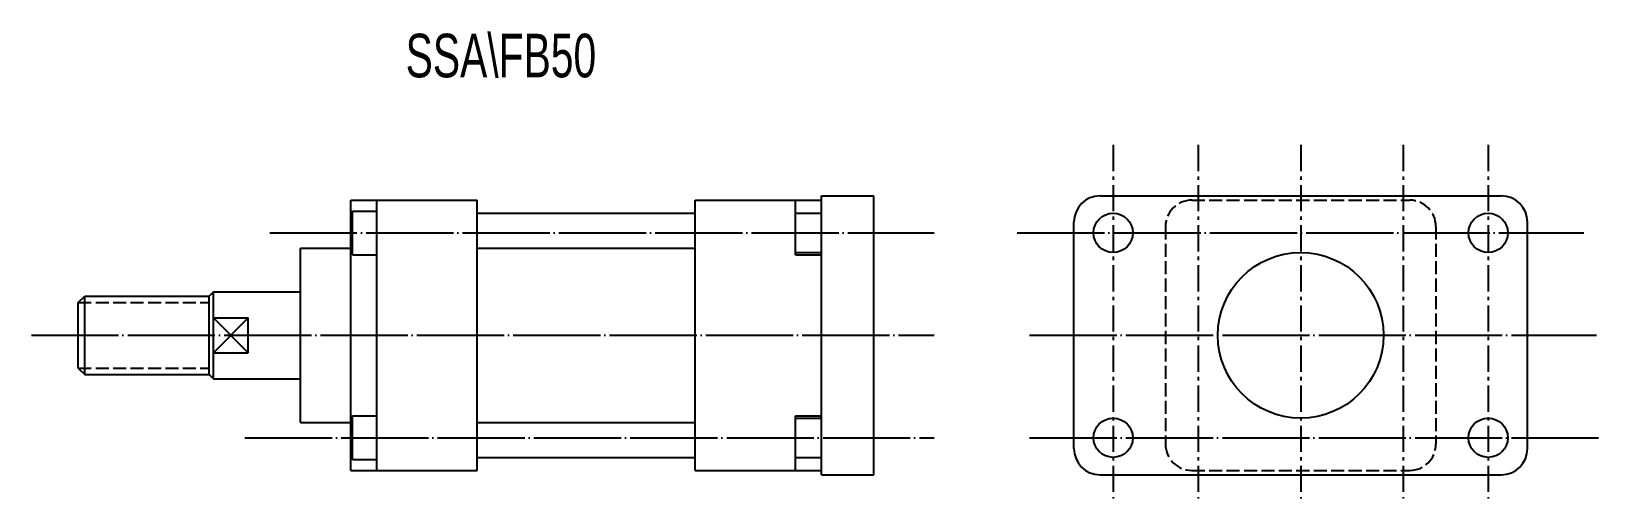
# Model space of a CAD drawing. Extents: x 233 to 593, y 226 to 333.
import ezdxf

# ---------------------------------------------------------------- set-up
doc = ezdxf.new("R2010")
doc.units = 0
doc.header["$MEASUREMENT"] = 0
for name, pattern in [('CENTER', [22, 20, -1, 0, -1]), ('DASHED', [4, 3, -1]), ('SCENTER', [9.2, 6, -1.2, 0.8, -1.2])]:
    doc.linetypes.add(name, pattern=pattern)
for name, color, linetype in [('CEN', 1, 'CENTER'), ('CON', 2, 'CONTINUOUS'), ('DAS', 3, 'DASHED'), ('SCEN', 1, 'SCENTER'), ('UTI', 7, 'CONTINUOUS')]:
    doc.layers.add(name, color=color, linetype=linetype)

msp = doc.modelspace()

# ---------------------------------------------------------------- linework, layer by layer
at = {"layer": 'CEN'}
for p, q in [((287.82, 286.85), (440.22, 286.85)), ((459.23, 286.85), (589.21, 286.85)), ((233.15, 263.35), (440.22, 263.35)), ((462.09, 263.35), (592.07, 263.35)), ((282.11, 239.85), (440.22, 239.85)), ((462.09, 239.85), (593.5, 239.85))]:
    msp.add_line(p, q, dxfattribs=at)
at = {"layer": 'CON'}
for p, q in [((306.39, 232.35), (306.39, 294.35)), ((306.39, 294.35), (335.39, 294.35)), ((312.39, 232.35), (312.39, 294.35)), ((335.39, 232.35), (335.39, 294.35)), ((385.39, 294.35), (414.39, 294.35)), ((385.39, 232.35), (385.39, 294.35)), ((408.39, 281.85), (408.39, 294.35)), ((414.39, 231.35), (414.39, 295.35)), ((414.39, 295.35), (426.39, 295.35)), ((426.39, 231.35), (426.39, 295.35)), ((478.26, 295.35), (570.26, 295.35)), ((306.79, 291.85), (306.39, 291.16)), ((306.39, 282.54), (306.39, 291.16)), ((306.79, 281.85), (306.79, 291.85)), ((306.79, 291.85), (312.39, 291.85)), ((335.39, 291.35), (385.39, 291.35)), ((408.39, 291.35), (414.39, 291.35)), ((472.26, 237.35), (472.26, 289.35)), ((576.26, 237.35), (576.26, 289.35)), ((294.89, 243.35), (294.89, 283.35)), ((294.89, 283.35), (306.39, 283.35)), ((306.79, 281.85), (306.39, 282.54)), ((306.79, 281.85), (312.39, 281.85)), ((335.39, 283.35), (385.39, 283.35)), ((408.39, 282.35), (414.39, 282.35)), ((408.39, 281.85), (414.39, 281.85)), ((243.89, 270.85), (245.39, 272.35)), ((243.89, 255.85), (243.89, 270.85)), ((245.39, 272.35), (273.89, 272.35)), ((245.39, 254.35), (245.39, 272.35)), ((274.89, 273.35), (273.89, 272.35)), ((273.89, 254.35), (273.89, 272.35)), ((274.89, 273.35), (294.89, 273.35)), ((274.89, 253.35), (274.89, 273.35)), ((274.89, 267.35), (282.89, 267.35)), ((282.89, 259.35), (282.89, 267.35)), ((243.89, 255.85), (245.39, 254.35)), ((274.89, 259.35), (282.89, 259.35)), ((245.39, 254.35), (273.89, 254.35)), ((274.89, 253.35), (273.89, 254.35)), ((273.89, 254.35), (274.89, 253.35)), ((274.89, 253.35), (294.89, 253.35)), ((294.89, 243.35), (306.39, 243.35)), ((306.79, 244.85), (306.39, 244.16)), ((306.39, 235.54), (306.39, 244.16)), ((306.79, 234.85), (306.79, 244.85)), ((306.79, 244.85), (312.39, 244.85)), ((335.39, 243.35), (385.39, 243.35)), ((408.39, 244.85), (414.39, 244.85)), ((408.39, 232.35), (408.39, 244.85)), ((408.39, 244.35), (414.39, 244.35)), ((306.79, 234.85), (306.39, 235.54)), ((306.79, 234.85), (312.39, 234.85)), ((335.39, 235.35), (385.39, 235.35)), ((408.39, 235.35), (414.39, 235.35)), ((306.39, 232.35), (335.39, 232.35)), ((385.39, 232.35), (414.39, 232.35)), ((414.39, 231.35), (426.39, 231.35)), ((478.26, 231.35), (570.26, 231.35))]:
    msp.add_line(p, q, dxfattribs=at)
for centre, radius in [((481.26, 286.85), 4.5), ((567.26, 286.85), 4.5), ((524.26, 263.35), 19), ((481.26, 239.85), 4.5), ((567.26, 239.85), 4.5)]:
    msp.add_circle(centre, radius, dxfattribs=at)
for centre, start, end in [((478.26, 289.35), 90, 180), ((570.26, 289.35), 0, 90), ((478.26, 237.35), 180, 270), ((570.26, 237.35), 270, 0)]:
    msp.add_arc(centre, 6, start, end, dxfattribs=at)
at = {"layer": 'DAS'}
for p, q in [((499.26, 294.35), (549.26, 294.35)), ((493.26, 288.35), (493.26, 238.35)), ((555.26, 288.35), (555.26, 238.35)), ((243.89, 270.85), (273.89, 270.85)), ((243.89, 255.85), (273.89, 255.85)), ((499.26, 232.35), (549.26, 232.35))]:
    msp.add_line(p, q, dxfattribs=at)
for centre, start, end in [((499.26, 288.35), 90, 180), ((549.26, 288.35), 0, 90), ((499.26, 238.35), 180, 270), ((549.26, 238.35), 270, 0)]:
    msp.add_arc(centre, 6, start, end, dxfattribs=at)
at = {"layer": 'SCEN'}
for p, q in [((481.26, 307.01), (481.26, 225.9)), ((500.76, 307.01), (500.76, 225.9)), ((524.26, 307.01), (524.26, 225.9)), ((547.76, 307.01), (547.76, 225.9)), ((567.26, 307.01), (567.26, 225.9))]:
    msp.add_line(p, q, dxfattribs=at)
at = {"layer": 'UTI'}
for p, q in [((274.89, 267.35), (282.89, 259.35)), ((282.89, 267.35), (274.89, 259.35))]:
    msp.add_line(p, q, dxfattribs=at)

# ---------------------------------------------------------------- texts
at = {"layer": 'UTI', "width": 0.7}
msp.add_text('SSA\\FB50', height=10, dxfattribs=at).set_placement((318.98, 322.53))

doc.saveas('drawing.dxf')
